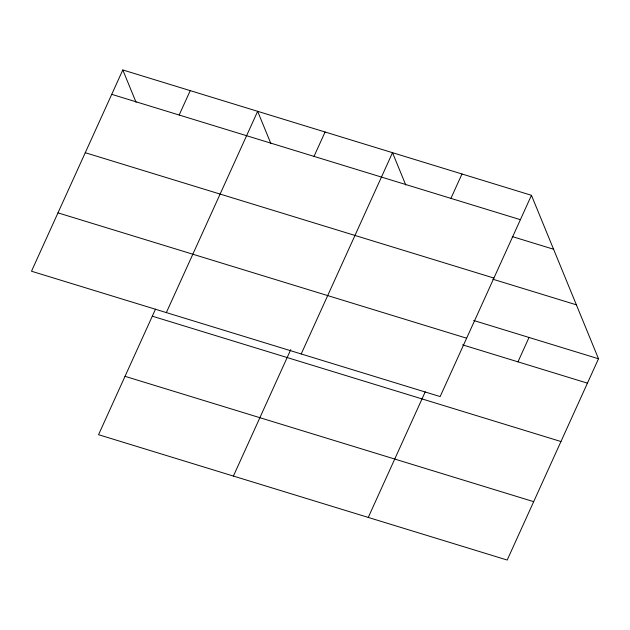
<?xml version="1.0" encoding="UTF-8"?>
<svg xmlns="http://www.w3.org/2000/svg" width="630" height="630" viewBox="0 0 630 630"><rect width="100%" height="100%" fill="white"/><g stroke="black" fill="none" stroke-linecap="round" stroke-linejoin="round"><path stroke-width="0.94" d="M122.803 69.954L31.5 271.231L440.149 396.577L531.452 195.3L122.803 69.954L136.08 102.32M179.164 115.022L190.228 90.633M155.515 309.109L98.548 434.7L507.197 560.046L598.5 358.769L531.452 195.3M166.352 312.59L257.654 111.321L270.932 143.687M314.023 156.39L325.088 132.001M233.399 476.059L290.776 349.587M301.211 353.958L392.514 152.68L405.783 185.055M450.923 198.379L461.979 173.99M368.259 517.427L425.226 391.836M517.97 361.848L529.027 337.459M111.738 94.343L520.388 219.689M512.269 236.581L553.581 249.244M85.263 152.712L493.912 278.058M492.825 279.2L576.371 304.825M473.642 320.473L598.5 358.769M57.976 212.853L466.633 338.208M462.577 344.854L587.436 383.158M152.31 316.181L560.96 441.528M125.023 376.323L533.681 501.669"/></g></svg>
